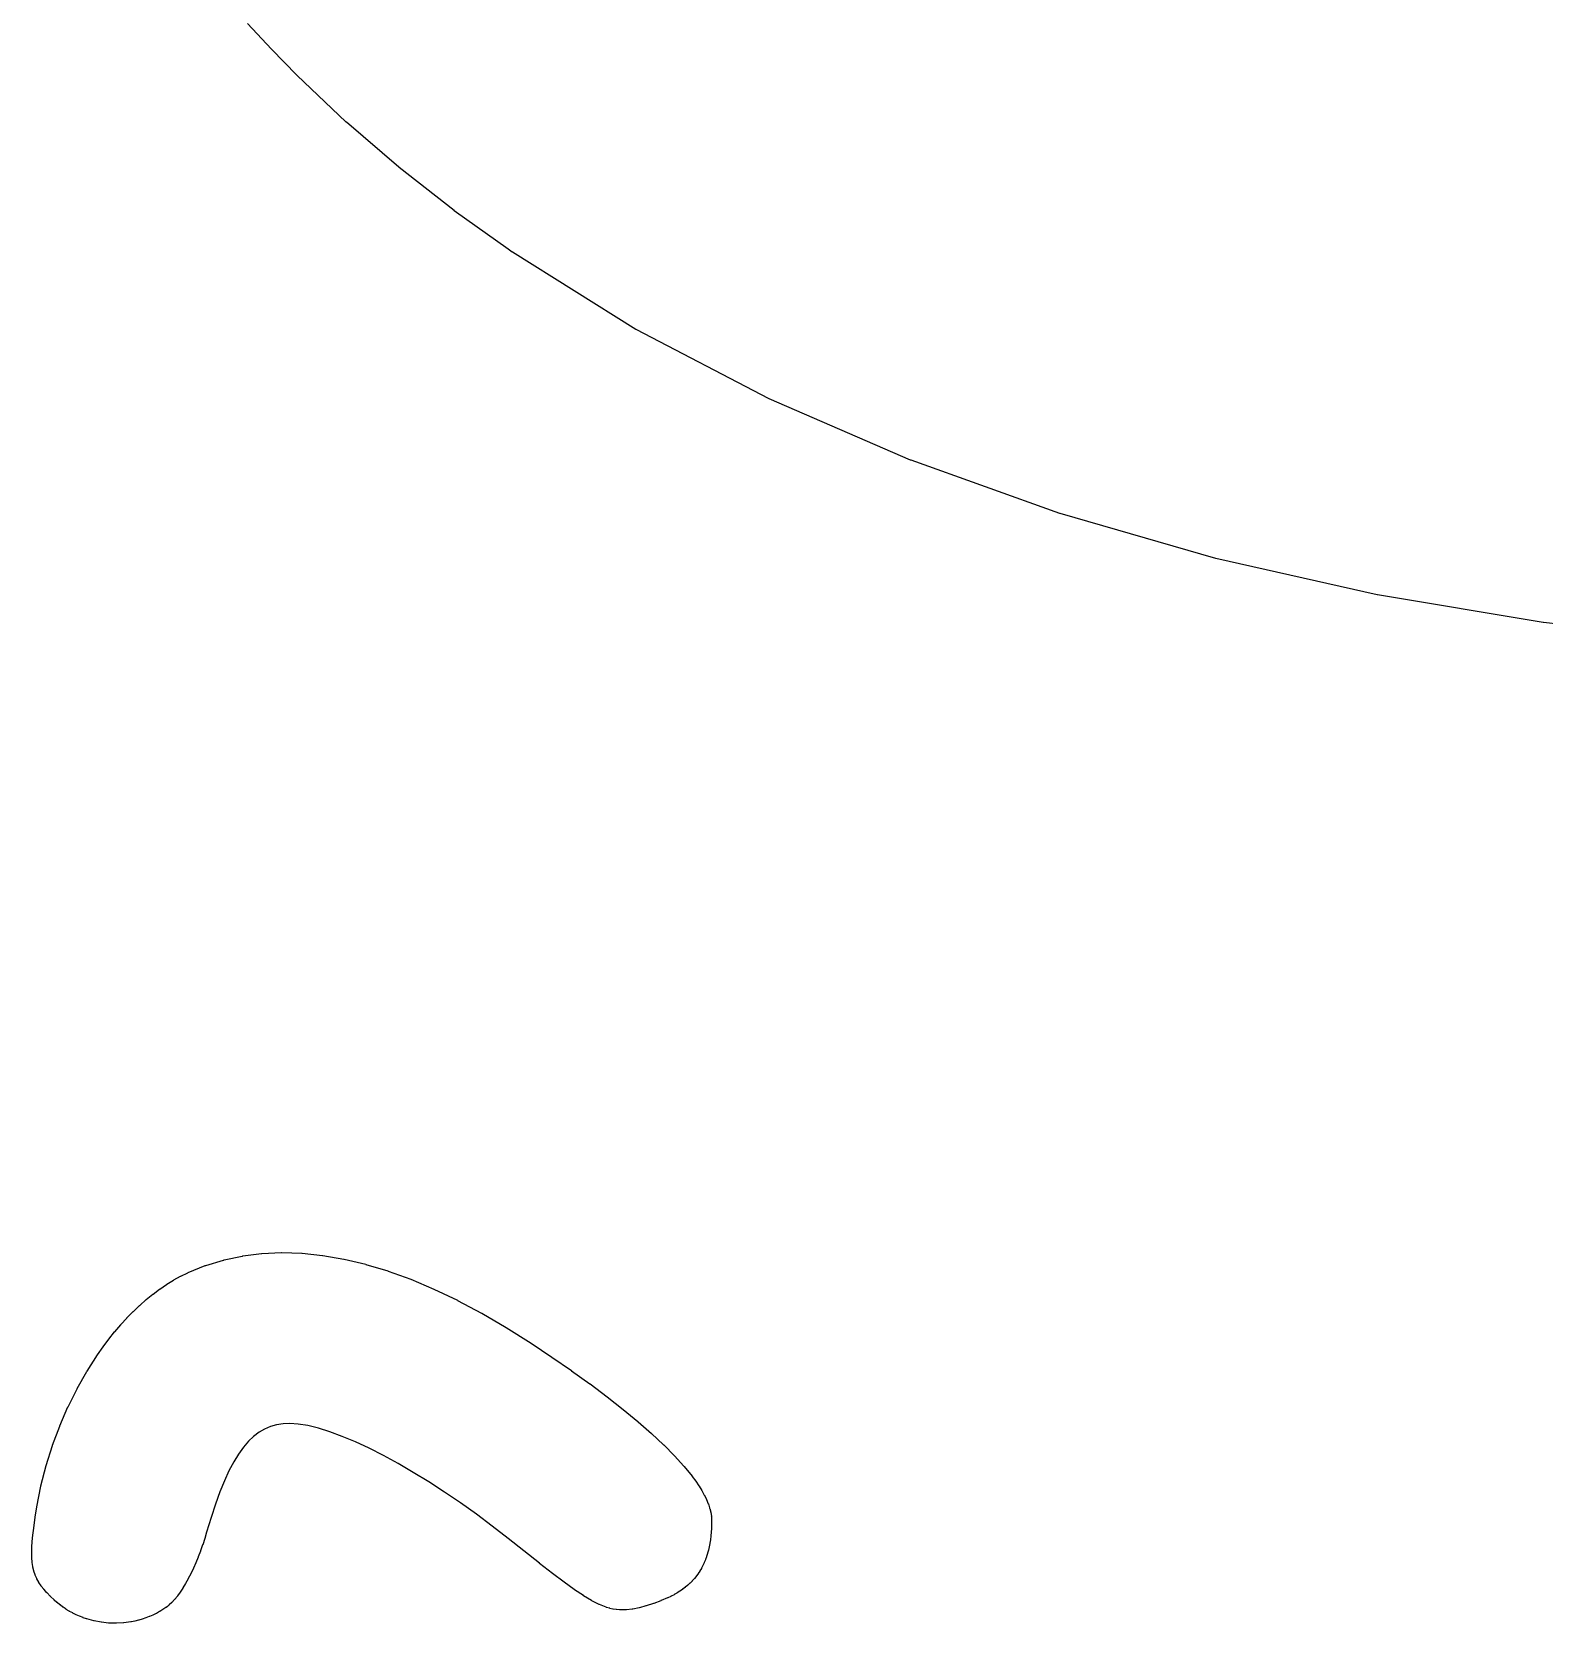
# Model space of a CAD drawing. Extents: x 67.7 to 95.6, y -145.3 to -52.9.
# Drawn here: x 80.455 to 81.669, y -62.095 to -60.817 of the extents above; entities that cross this region are included whole.
import ezdxf

# ---------------------------------------------------------------- set-up
doc = ezdxf.new("R2010")
doc.units = 0
doc.layers.add('BLACK', color=7, linetype='CONTINUOUS')

msp = doc.modelspace()

# ---------------------------------------------------------------- linework, layer by layer
at = {"layer": 'BLACK', "linetype": 'CONTINUOUS'}
for p, q in [((80.6475, -60.8309), (80.6283, -60.8103)), ((80.6476, -60.8309), (80.6475, -60.8309)), ((80.6476, -60.831), (80.6476, -60.8309)), ((80.668, -60.8518), (80.6476, -60.831)), ((80.6681, -60.8518), (80.668, -60.8518)), ((80.6681, -60.8519), (80.6681, -60.8518)), ((80.7077, -60.8896), (80.6681, -60.8519)), ((80.7078, -60.8896), (80.7077, -60.8896)), ((80.7079, -60.8897), (80.7078, -60.8896)), ((80.7499, -60.9259), (80.7079, -60.8897)), ((80.75, -60.9259), (80.7499, -60.9259)), ((80.75, -60.926), (80.75, -60.9259)), ((80.7943, -60.9607), (80.75, -60.926)), ((80.7944, -60.9607), (80.7943, -60.9607)), ((80.7944, -60.9608), (80.7944, -60.9607)), ((80.8377, -60.9917), (80.7944, -60.9608)), ((80.8409, -60.994), (80.8377, -60.9917)), ((80.841, -60.994), (80.8409, -60.994)), ((80.8411, -60.9941), (80.841, -60.994)), ((80.9401, -61.056), (80.8411, -60.9941)), ((80.9403, -61.056), (80.9401, -61.056)), ((80.9404, -61.0561), (80.9403, -61.056)), ((81.0471, -61.1117), (80.9404, -61.0561)), ((81.0472, -61.1117), (81.0471, -61.1117)), ((81.0473, -61.1118), (81.0472, -61.1117)), ((81.1608, -61.161), (81.0473, -61.1118)), ((81.1609, -61.161), (81.1608, -61.161)), ((81.1611, -61.1611), (81.1609, -61.161)), ((81.2806, -61.2038), (81.1611, -61.1611)), ((81.2807, -61.2038), (81.2806, -61.2038)), ((81.2808, -61.2039), (81.2807, -61.2038)), ((81.4057, -61.2399), (81.2808, -61.2039)), ((81.4058, -61.2399), (81.4057, -61.2399)), ((81.4059, -61.24), (81.4058, -61.2399)), ((81.5353, -61.2691), (81.4059, -61.24)), ((81.5355, -61.2691), (81.5353, -61.2691)), ((81.5356, -61.2692), (81.5355, -61.2691)), ((81.6687, -61.2914), (81.5356, -61.2692)), ((81.6688, -61.2913), (81.6687, -61.2914)), ((81.669, -61.2914), (81.6688, -61.2913)), ((81.8051, -61.3065), (81.669, -61.2914)), ((80.5948, -61.8076), (80.6091, -61.8033)), ((80.6091, -61.8033), (80.6093, -61.8033)), ((80.6093, -61.8033), (80.6095, -61.8032)), ((80.6095, -61.8032), (80.6242, -61.8001)), ((80.6242, -61.8001), (80.6244, -61.8001)), ((80.6244, -61.8001), (80.6245, -61.8)), ((80.6245, -61.8), (80.6397, -61.7981)), ((80.6397, -61.7981), (80.6399, -61.7981)), ((80.6399, -61.7981), (80.64, -61.798)), ((80.64, -61.798), (80.6556, -61.7973)), ((80.6556, -61.7973), (80.6558, -61.7974)), ((80.6558, -61.7974), (80.6559, -61.7973)), ((80.6559, -61.7973), (80.6719, -61.7978)), ((80.6719, -61.7978), (80.6721, -61.7979)), ((80.6721, -61.7979), (80.6722, -61.7978)), ((80.6722, -61.7978), (80.6887, -61.7996)), ((80.6887, -61.7996), (80.6888, -61.7996)), ((80.6888, -61.7996), (80.6889, -61.7996)), ((80.6889, -61.7996), (80.7058, -61.8025)), ((80.7058, -61.8025), (80.7059, -61.8026)), ((80.7059, -61.8026), (80.706, -61.8026)), ((80.706, -61.8026), (80.7233, -61.8067)), ((80.7233, -61.8067), (80.7234, -61.8068)), ((80.7234, -61.8068), (80.7235, -61.8068)), ((80.7235, -61.8068), (80.7411, -61.8121)), ((80.5635, -61.8228), (80.569, -61.8194)), ((80.569, -61.8194), (80.5691, -61.8194)), ((80.5691, -61.8193), (80.5746, -61.8163)), ((80.5691, -61.8194), (80.5691, -61.8193)), ((80.5746, -61.8163), (80.5747, -61.8163)), ((80.5747, -61.8163), (80.5748, -61.8162)), ((80.5748, -61.8162), (80.5804, -61.8135)), ((80.5804, -61.8135), (80.5805, -61.8135)), ((80.5805, -61.8135), (80.5807, -61.8133)), ((80.5807, -61.8133), (80.5945, -61.8078)), ((80.5945, -61.8078), (80.5947, -61.8078)), ((80.5947, -61.8078), (80.5948, -61.8076)), ((80.7411, -61.8121), (80.7412, -61.8122)), ((80.7412, -61.8122), (80.7413, -61.8122)), ((80.7413, -61.8122), (80.7594, -61.8188)), ((80.7594, -61.8188), (80.7594, -61.8188)), ((80.7594, -61.8188), (80.7595, -61.8188)), ((80.7595, -61.8188), (80.778, -61.8266)), ((80.5471, -61.835), (80.5524, -61.8307)), ((80.5524, -61.8307), (80.5525, -61.8306)), ((80.5524, -61.8307), (80.5524, -61.8307)), ((80.5525, -61.8306), (80.5578, -61.8267)), ((80.5578, -61.8267), (80.5579, -61.8266)), ((80.5579, -61.8266), (80.558, -61.8266)), ((80.558, -61.8266), (80.5633, -61.8229)), ((80.5633, -61.8229), (80.5634, -61.8229)), ((80.5634, -61.8229), (80.5635, -61.8228)), ((80.778, -61.8266), (80.778, -61.8267)), ((80.778, -61.8267), (80.7781, -61.8267)), ((80.7781, -61.8267), (80.7969, -61.8356)), ((80.5316, -61.8498), (80.5366, -61.8447)), ((80.5366, -61.8447), (80.5367, -61.8446)), ((80.5366, -61.8447), (80.5366, -61.8447)), ((80.5367, -61.8446), (80.5417, -61.8398)), ((80.5417, -61.8398), (80.5418, -61.8397)), ((80.5418, -61.8397), (80.547, -61.8351)), ((80.5418, -61.8397), (80.5418, -61.8397)), ((80.547, -61.8351), (80.5471, -61.8351)), ((80.5471, -61.8351), (80.5471, -61.835)), ((80.7969, -61.8356), (80.797, -61.8357)), ((80.797, -61.8357), (80.7971, -61.8357)), ((80.7971, -61.8357), (80.8163, -61.8459)), ((80.5218, -61.8609), (80.5266, -61.8553)), ((80.5266, -61.8552), (80.5315, -61.8499)), ((80.5266, -61.8553), (80.5266, -61.8552)), ((80.5266, -61.8553), (80.5266, -61.8553)), ((80.5315, -61.8499), (80.5316, -61.8498)), ((80.5316, -61.8498), (80.5316, -61.8498)), ((80.8163, -61.8459), (80.8163, -61.846)), ((80.8163, -61.846), (80.8164, -61.846)), ((80.8164, -61.846), (80.836, -61.8574)), ((80.836, -61.8574), (80.836, -61.8574)), ((80.836, -61.8574), (80.8361, -61.8574)), ((80.8361, -61.8574), (80.856, -61.87)), ((80.5125, -61.8729), (80.517, -61.8669)), ((80.517, -61.8669), (80.5171, -61.8669)), ((80.5171, -61.8668), (80.5217, -61.861)), ((80.5171, -61.8669), (80.5171, -61.8668)), ((80.5217, -61.861), (80.5218, -61.8609)), ((80.5218, -61.8609), (80.5218, -61.8609)), ((80.856, -61.87), (80.856, -61.8701)), ((80.856, -61.8701), (80.8561, -61.8701)), ((80.8561, -61.8701), (80.8727, -61.8812)), ((80.4995, -61.8925), (80.5079, -61.8794)), ((80.5079, -61.8794), (80.508, -61.8794)), ((80.508, -61.8793), (80.5124, -61.873)), ((80.508, -61.8794), (80.508, -61.8793)), ((80.5124, -61.873), (80.5125, -61.873)), ((80.5125, -61.873), (80.5125, -61.8729)), ((80.8727, -61.8812), (80.8728, -61.8812)), ((80.8728, -61.8812), (80.8728, -61.8812)), ((80.8728, -61.8812), (80.8885, -61.8921)), ((80.4916, -61.9065), (80.4994, -61.8927)), ((80.4994, -61.8927), (80.4995, -61.8926)), ((80.4995, -61.8926), (80.4995, -61.8925)), ((80.8885, -61.8921), (80.8885, -61.8921)), ((80.8885, -61.8921), (80.8886, -61.8922)), ((80.8886, -61.8922), (80.9033, -61.9028)), ((80.4843, -61.9212), (80.4915, -61.9067)), ((80.4915, -61.9067), (80.4916, -61.9066)), ((80.4916, -61.9066), (80.4916, -61.9065)), ((80.9033, -61.9028), (80.9034, -61.9028)), ((80.9034, -61.9028), (80.9034, -61.9028)), ((80.9034, -61.9028), (80.9172, -61.9132)), ((80.4777, -61.9364), (80.4842, -61.9213)), ((80.4842, -61.9213), (80.4843, -61.9213)), ((80.4843, -61.9213), (80.4843, -61.9212)), ((80.9172, -61.9132), (80.9172, -61.9132)), ((80.9172, -61.9132), (80.9172, -61.9132)), ((80.9172, -61.9132), (80.93, -61.9232)), ((80.6569, -61.9348), (80.6517, -61.9357)), ((80.6624, -61.9346), (80.6569, -61.9348)), ((80.6691, -61.935), (80.6624, -61.9346)), ((80.93, -61.9232), (80.93, -61.9233)), ((80.93, -61.9233), (80.9301, -61.9233)), ((80.9301, -61.9233), (80.9418, -61.933)), ((80.9418, -61.933), (80.9419, -61.9331)), ((80.9419, -61.9331), (80.9419, -61.9331)), ((80.9419, -61.9331), (80.9526, -61.9425)), ((80.4719, -61.9521), (80.4777, -61.9366)), ((80.4777, -61.9365), (80.4777, -61.9364)), ((80.4777, -61.9366), (80.4777, -61.9365)), ((80.6333, -61.9449), (80.6292, -61.9488)), ((80.6376, -61.9416), (80.6333, -61.9449)), ((80.6421, -61.939), (80.6376, -61.9416)), ((80.6468, -61.9371), (80.6421, -61.939)), ((80.6517, -61.9357), (80.6468, -61.9371)), ((80.6768, -61.9363), (80.6691, -61.935)), ((80.6853, -61.9384), (80.6768, -61.9363)), ((80.6945, -61.9413), (80.6853, -61.9384)), ((80.7044, -61.9449), (80.6945, -61.9413)), ((80.715, -61.9494), (80.7044, -61.9449)), ((80.9526, -61.9425), (80.9527, -61.9426)), ((80.9527, -61.9426), (80.9527, -61.9426)), ((80.9527, -61.9426), (80.9624, -61.9516)), ((80.4668, -61.9682), (80.4718, -61.9523)), ((80.4718, -61.9523), (80.4719, -61.9522)), ((80.4719, -61.9522), (80.4719, -61.9521)), ((80.6212, -61.9591), (80.6173, -61.9654)), ((80.6251, -61.9536), (80.6212, -61.9591)), ((80.6292, -61.9488), (80.6251, -61.9536)), ((80.726, -61.9545), (80.715, -61.9494)), ((80.7375, -61.9603), (80.726, -61.9545)), ((80.7494, -61.9667), (80.7375, -61.9603)), ((80.9624, -61.9516), (80.9624, -61.9517)), ((80.9624, -61.9517), (80.9625, -61.9517)), ((80.9625, -61.9517), (80.9711, -61.9604)), ((80.9711, -61.9604), (80.9712, -61.9605)), ((80.9712, -61.9605), (80.9712, -61.9605)), ((80.9712, -61.9605), (80.9787, -61.9688)), ((80.4625, -61.9847), (80.4667, -61.9684)), ((80.4667, -61.9684), (80.4668, -61.9683)), ((80.4668, -61.9683), (80.4668, -61.9682)), ((80.6135, -61.9725), (80.6098, -61.9806)), ((80.6173, -61.9654), (80.6135, -61.9725)), ((80.7615, -61.9738), (80.7494, -61.9667)), ((80.9787, -61.9688), (80.9788, -61.9689)), ((80.9788, -61.9689), (80.9789, -61.969)), ((80.9789, -61.969), (80.9853, -61.9769)), ((80.4607, -61.9931), (80.4625, -61.9849)), ((80.4625, -61.9848), (80.4625, -61.9847)), ((80.4625, -61.9849), (80.4625, -61.9848)), ((80.6098, -61.9806), (80.6062, -61.9895)), ((80.774, -61.9814), (80.7615, -61.9738)), ((80.7866, -61.9896), (80.774, -61.9814)), ((80.9853, -61.9769), (80.9853, -61.977)), ((80.9853, -61.977), (80.9854, -61.977)), ((80.9854, -61.977), (80.9882, -61.9808)), ((80.9882, -61.9808), (80.9882, -61.9809)), ((80.9882, -61.9809), (80.9883, -61.981)), ((80.9883, -61.981), (80.9908, -61.9846)), ((80.9908, -61.9846), (80.9908, -61.9847)), ((80.9908, -61.9847), (80.9909, -61.9848)), ((80.9909, -61.9848), (80.9931, -61.9883)), ((80.4591, -62.0015), (80.4607, -61.9932)), ((80.4607, -61.9932), (80.4607, -61.9931)), ((80.4607, -61.9932), (80.4607, -61.9932)), ((80.6062, -61.9895), (80.6026, -61.9993)), ((80.7994, -61.9982), (80.7866, -61.9896)), ((80.8121, -62.0073), (80.7994, -61.9982)), ((80.9931, -61.9883), (80.9931, -61.9885)), ((80.9931, -61.9885), (80.9932, -61.9885)), ((80.9932, -61.9885), (80.9951, -61.992)), ((80.9951, -61.992), (80.9951, -61.9921)), ((80.9951, -61.9921), (80.9952, -61.9922)), ((80.9952, -61.9922), (80.9968, -61.9955)), ((80.9968, -61.9955), (80.9968, -61.9956)), ((80.9968, -61.9956), (80.9969, -61.9957)), ((80.9969, -61.9957), (80.9983, -61.999)), ((80.4567, -62.0184), (80.4578, -62.01)), ((80.4578, -62.0099), (80.4591, -62.0016)), ((80.4578, -62.01), (80.4578, -62.0099)), ((80.4578, -62.01), (80.4578, -62.01)), ((80.4591, -62.0016), (80.4591, -62.0015)), ((80.4591, -62.0016), (80.4591, -62.0016)), ((80.5991, -62.01), (80.5955, -62.0218)), ((80.6026, -61.9993), (80.5991, -62.01)), ((80.8249, -62.0169), (80.8121, -62.0073)), ((80.9983, -61.999), (80.9983, -61.9991)), ((80.9983, -61.9991), (80.9984, -61.9992)), ((80.9984, -61.9992), (80.9994, -62.0023)), ((80.9994, -62.0023), (80.9994, -62.0025)), ((80.9994, -62.0025), (80.9995, -62.0027)), ((80.9995, -62.0027), (81.0003, -62.0057)), ((81.0003, -62.0057), (81.0002, -62.0058)), ((81.0002, -62.0058), (81.0003, -62.006)), ((81.0003, -62.006), (81.0008, -62.0089)), ((81.0008, -62.0089), (81.0007, -62.0091)), ((81.0007, -62.0091), (81.0008, -62.0093)), ((81.0008, -62.0093), (81.001, -62.012)), ((80.4556, -62.0292), (80.456, -62.0241)), ((80.456, -62.0241), (80.4561, -62.0241)), ((80.4561, -62.0241), (80.4567, -62.0185)), ((80.4561, -62.0241), (80.4561, -62.0241)), ((80.4567, -62.0185), (80.4567, -62.0184)), ((80.4567, -62.0185), (80.4567, -62.0185)), ((80.5955, -62.0218), (80.594, -62.0269)), ((80.5955, -62.0218), (80.5955, -62.0218)), ((80.5955, -62.0218), (80.5955, -62.0218)), ((80.8376, -62.0268), (80.8249, -62.0169)), ((81.0008, -62.0189), (81.0004, -62.0248)), ((81.001, -62.0123), (81.0008, -62.0187)), ((81.0008, -62.0187), (81.0008, -62.0188)), ((81.0008, -62.0188), (81.0008, -62.0189)), ((81.001, -62.012), (81.0009, -62.0122)), ((81.0009, -62.0122), (81.001, -62.0123)), ((80.4552, -62.0382), (80.4553, -62.034)), ((80.4553, -62.0339), (80.4556, -62.0293)), ((80.4553, -62.034), (80.4553, -62.0339)), ((80.4553, -62.034), (80.4553, -62.034)), ((80.4556, -62.0293), (80.4556, -62.0292)), ((80.4556, -62.0292), (80.4556, -62.0292)), ((80.5906, -62.037), (80.5888, -62.0417)), ((80.5923, -62.0321), (80.5906, -62.0369)), ((80.5906, -62.0369), (80.5906, -62.037)), ((80.5906, -62.037), (80.5906, -62.037)), ((80.5924, -62.032), (80.5923, -62.032)), ((80.5923, -62.032), (80.5923, -62.0321)), ((80.594, -62.027), (80.5924, -62.032)), ((80.594, -62.0269), (80.594, -62.0269)), ((80.594, -62.0269), (80.594, -62.027)), ((80.8627, -62.0468), (80.8376, -62.0268)), ((80.8376, -62.0268), (80.8376, -62.0268)), ((80.9984, -62.0364), (80.9978, -62.0388)), ((80.9985, -62.0362), (80.9984, -62.0363)), ((80.9984, -62.0363), (80.9984, -62.0364)), ((80.999, -62.0336), (80.9985, -62.0362)), ((80.9991, -62.0335), (80.999, -62.0336)), ((80.999, -62.0336), (80.999, -62.0336)), ((80.9996, -62.0308), (80.9991, -62.0335)), ((80.9996, -62.0307), (80.9995, -62.0308)), ((80.9995, -62.0308), (80.9996, -62.0308)), ((81, -62.028), (80.9996, -62.0307)), ((81.0004, -62.025), (81, -62.0278)), ((81, -62.0278), (81, -62.0279)), ((81, -62.0279), (81, -62.028)), ((81.0004, -62.0248), (81.0003, -62.0249)), ((81.0003, -62.0249), (81.0004, -62.025)), ((80.4552, -62.0383), (80.4552, -62.0382)), ((80.4552, -62.0384), (80.4552, -62.0383)), ((80.4552, -62.0423), (80.4552, -62.0384)), ((80.4553, -62.0424), (80.4552, -62.0423)), ((80.4552, -62.0425), (80.4553, -62.0424)), ((80.4555, -62.046), (80.4552, -62.0425)), ((80.4556, -62.0461), (80.4555, -62.046)), ((80.4555, -62.0463), (80.4556, -62.0461)), ((80.456, -62.0495), (80.4555, -62.0463)), ((80.4561, -62.0497), (80.456, -62.0495)), ((80.4561, -62.0499), (80.4561, -62.0497)), ((80.4568, -62.0529), (80.4561, -62.0499)), ((80.5868, -62.0465), (80.5849, -62.0508)), ((80.5869, -62.0464), (80.5868, -62.0464)), ((80.5868, -62.0464), (80.5868, -62.0465)), ((80.5887, -62.0418), (80.5869, -62.0464)), ((80.5888, -62.0417), (80.5887, -62.0418)), ((80.5887, -62.0418), (80.5887, -62.0418)), ((80.8628, -62.0468), (80.8627, -62.0468)), ((80.8628, -62.0469), (80.8628, -62.0468)), ((80.8732, -62.055), (80.8628, -62.0469)), ((80.994, -62.0487), (80.9929, -62.0508)), ((80.995, -62.0464), (80.994, -62.0486)), ((80.994, -62.0486), (80.994, -62.0486)), ((80.994, -62.0486), (80.994, -62.0487)), ((80.9951, -62.0463), (80.995, -62.0463)), ((80.995, -62.0463), (80.995, -62.0464)), ((80.996, -62.044), (80.9951, -62.0463)), ((80.9961, -62.0439), (80.996, -62.0439)), ((80.996, -62.0439), (80.996, -62.044)), ((80.9969, -62.0415), (80.9961, -62.0439)), ((80.997, -62.0414), (80.9969, -62.0415)), ((80.9969, -62.0415), (80.9969, -62.0415)), ((80.9977, -62.039), (80.997, -62.0414)), ((80.9978, -62.0388), (80.9977, -62.0389)), ((80.9977, -62.0389), (80.9977, -62.039)), ((80.4569, -62.053), (80.4568, -62.0529)), ((80.4569, -62.0532), (80.4569, -62.053)), ((80.4578, -62.0561), (80.4569, -62.0532)), ((80.4579, -62.0562), (80.4578, -62.0561)), ((80.4579, -62.0564), (80.4579, -62.0562)), ((80.4591, -62.0591), (80.4579, -62.0564)), ((80.4593, -62.0592), (80.4591, -62.0591)), ((80.4593, -62.0594), (80.4593, -62.0592)), ((80.4607, -62.062), (80.4593, -62.0594)), ((80.4609, -62.0622), (80.4607, -62.062)), ((80.4609, -62.0623), (80.4609, -62.0622)), ((80.4626, -62.0649), (80.4609, -62.0623)), ((80.5807, -62.0592), (80.5787, -62.063)), ((80.5808, -62.0591), (80.5807, -62.0592)), ((80.5807, -62.0592), (80.5807, -62.0592)), ((80.5828, -62.0552), (80.5808, -62.0591)), ((80.5829, -62.0551), (80.5828, -62.0551)), ((80.5828, -62.0551), (80.5828, -62.0552)), ((80.5849, -62.0509), (80.5829, -62.0551)), ((80.5849, -62.0508), (80.5849, -62.0509)), ((80.5849, -62.0509), (80.5849, -62.0509)), ((80.8733, -62.055), (80.8732, -62.055)), ((80.8732, -62.055), (80.8732, -62.055)), ((80.8825, -62.062), (80.8733, -62.055)), ((80.8907, -62.0679), (80.8825, -62.062)), ((80.8825, -62.062), (80.8825, -62.062)), ((80.8825, -62.062), (80.8825, -62.062)), ((80.9837, -62.0627), (80.9836, -62.0628)), ((80.9853, -62.0611), (80.9837, -62.0627)), ((80.9854, -62.061), (80.9853, -62.0611)), ((80.9855, -62.0609), (80.9854, -62.061)), ((80.987, -62.0592), (80.9855, -62.0609)), ((80.9871, -62.0591), (80.987, -62.0592)), ((80.9872, -62.0591), (80.9871, -62.0591)), ((80.9886, -62.0573), (80.9872, -62.0591)), ((80.9887, -62.0571), (80.9886, -62.0572)), ((80.9886, -62.0572), (80.9886, -62.0573)), ((80.9901, -62.0553), (80.9887, -62.0571)), ((80.9902, -62.0551), (80.9901, -62.0552)), ((80.9901, -62.0552), (80.9901, -62.0553)), ((80.9915, -62.0532), (80.9902, -62.0551)), ((80.9916, -62.053), (80.9915, -62.0531)), ((80.9915, -62.0531), (80.9915, -62.0532)), ((80.9928, -62.051), (80.9916, -62.053)), ((80.9929, -62.0508), (80.9928, -62.0509)), ((80.9928, -62.0509), (80.9928, -62.051)), ((80.4628, -62.065), (80.4626, -62.0649)), ((80.4628, -62.0651), (80.4628, -62.065)), ((80.4648, -62.0677), (80.4628, -62.0651)), ((80.4649, -62.0678), (80.4648, -62.0677)), ((80.465, -62.0679), (80.4649, -62.0678)), ((80.4673, -62.0705), (80.465, -62.0679)), ((80.4674, -62.0705), (80.4673, -62.0705)), ((80.4674, -62.0706), (80.4674, -62.0705)), ((80.47, -62.0733), (80.4674, -62.0706)), ((80.4701, -62.0733), (80.47, -62.0733)), ((80.4701, -62.0734), (80.4701, -62.0733)), ((80.4731, -62.0762), (80.4701, -62.0734)), ((80.5721, -62.0731), (80.57, -62.0757)), ((80.5722, -62.0729), (80.5721, -62.073)), ((80.5721, -62.073), (80.5721, -62.0731)), ((80.5743, -62.07), (80.5722, -62.0729)), ((80.5744, -62.0699), (80.5743, -62.0699)), ((80.5743, -62.0699), (80.5743, -62.07)), ((80.5765, -62.0667), (80.5744, -62.0699)), ((80.5786, -62.0631), (80.5765, -62.0665)), ((80.5765, -62.0665), (80.5765, -62.0666)), ((80.5765, -62.0666), (80.5765, -62.0667)), ((80.5787, -62.063), (80.5786, -62.063)), ((80.5786, -62.063), (80.5786, -62.0631)), ((80.8908, -62.0679), (80.8907, -62.0679)), ((80.8908, -62.068), (80.8908, -62.0679)), ((80.898, -62.0728), (80.8908, -62.068)), ((80.8981, -62.0728), (80.898, -62.0728)), ((80.8982, -62.0729), (80.8981, -62.0728)), ((80.9046, -62.0767), (80.8982, -62.0729)), ((80.9657, -62.0746), (80.9604, -62.0768)), ((80.9658, -62.0745), (80.9657, -62.0745)), ((80.9657, -62.0745), (80.9657, -62.0746)), ((80.9683, -62.0734), (80.9658, -62.0745)), ((80.9684, -62.0733), (80.9683, -62.0733)), ((80.9683, -62.0733), (80.9683, -62.0734)), ((80.9708, -62.0721), (80.9684, -62.0733)), ((80.9709, -62.072), (80.9708, -62.072)), ((80.9708, -62.072), (80.9708, -62.0721)), ((80.9731, -62.0707), (80.9709, -62.072)), ((80.9732, -62.0706), (80.9731, -62.0707)), ((80.9733, -62.0706), (80.9732, -62.0706)), ((80.9754, -62.0693), (80.9733, -62.0706)), ((80.9755, -62.0692), (80.9754, -62.0693)), ((80.9756, -62.0692), (80.9755, -62.0692)), ((80.9776, -62.0678), (80.9756, -62.0692)), ((80.9777, -62.0677), (80.9776, -62.0678)), ((80.9797, -62.0662), (80.9777, -62.0677)), ((80.9777, -62.0677), (80.9777, -62.0677)), ((80.9798, -62.0661), (80.9797, -62.0661)), ((80.9797, -62.0661), (80.9797, -62.0662)), ((80.9817, -62.0646), (80.9798, -62.0661)), ((80.9818, -62.0644), (80.9817, -62.0645)), ((80.9817, -62.0645), (80.9817, -62.0646)), ((80.9836, -62.0629), (80.9818, -62.0644)), ((80.9836, -62.0628), (80.9836, -62.0629)), ((80.4732, -62.0762), (80.4731, -62.0762)), ((80.4732, -62.0763), (80.4732, -62.0762)), ((80.4754, -62.0782), (80.4732, -62.0763)), ((80.4754, -62.0783), (80.4754, -62.0782)), ((80.4755, -62.0784), (80.4754, -62.0783)), ((80.4777, -62.0802), (80.4755, -62.0784)), ((80.4778, -62.0802), (80.4777, -62.0802)), ((80.4779, -62.0803), (80.4778, -62.0802)), ((80.4802, -62.082), (80.4779, -62.0803)), ((80.4803, -62.082), (80.4802, -62.082)), ((80.4803, -62.0821), (80.4803, -62.082)), ((80.4827, -62.0837), (80.4803, -62.0821)), ((80.4828, -62.0837), (80.4827, -62.0837)), ((80.4829, -62.0838), (80.4828, -62.0837)), ((80.4853, -62.0853), (80.4829, -62.0838)), ((80.4854, -62.0853), (80.4853, -62.0853)), ((80.4855, -62.0854), (80.4854, -62.0853)), ((80.488, -62.0867), (80.4855, -62.0854)), ((80.4881, -62.0868), (80.488, -62.0867)), ((80.4907, -62.0881), (80.4881, -62.0868)), ((80.4881, -62.0868), (80.4881, -62.0868)), ((80.4908, -62.0881), (80.4907, -62.0881)), ((80.4909, -62.0882), (80.4908, -62.0881)), ((80.4935, -62.0893), (80.4909, -62.0882)), ((80.555, -62.0871), (80.5524, -62.0884)), ((80.5551, -62.087), (80.555, -62.0871)), ((80.5552, -62.087), (80.5551, -62.087)), ((80.5577, -62.0856), (80.5552, -62.087)), ((80.5578, -62.0856), (80.5577, -62.0856)), ((80.5579, -62.0855), (80.5578, -62.0856)), ((80.5604, -62.084), (80.5579, -62.0855)), ((80.5605, -62.0839), (80.5604, -62.084)), ((80.5604, -62.084), (80.5604, -62.084)), ((80.5629, -62.0823), (80.5605, -62.0839)), ((80.563, -62.0822), (80.5629, -62.0823)), ((80.5631, -62.0822), (80.563, -62.0822)), ((80.5641, -62.0815), (80.5631, -62.0822)), ((80.5642, -62.0814), (80.5641, -62.0815)), ((80.5643, -62.0813), (80.5642, -62.0814)), ((80.5653, -62.0805), (80.5643, -62.0813)), ((80.5654, -62.0804), (80.5653, -62.0805)), ((80.5655, -62.0803), (80.5654, -62.0804)), ((80.5675, -62.0784), (80.5655, -62.0803)), ((80.5676, -62.0782), (80.5675, -62.0784)), ((80.5677, -62.0782), (80.5676, -62.0782)), ((80.5698, -62.0759), (80.5677, -62.0782)), ((80.5699, -62.0758), (80.5698, -62.0759)), ((80.57, -62.0757), (80.5699, -62.0758)), ((80.9047, -62.0767), (80.9046, -62.0767)), ((80.9048, -62.0769), (80.9047, -62.0767)), ((80.9106, -62.0798), (80.9048, -62.0769)), ((80.9108, -62.0798), (80.9106, -62.0798)), ((80.9109, -62.0799), (80.9108, -62.0798)), ((80.9162, -62.082), (80.9109, -62.0799)), ((80.9164, -62.082), (80.9162, -62.082)), ((80.9166, -62.0822), (80.9164, -62.082)), ((80.9191, -62.0829), (80.9166, -62.0822)), ((80.9192, -62.0829), (80.9191, -62.0829)), ((80.9193, -62.083), (80.9192, -62.0829)), ((80.9217, -62.0836), (80.9193, -62.083)), ((80.9219, -62.0835), (80.9217, -62.0836)), ((80.922, -62.0836), (80.9219, -62.0835)), ((80.9244, -62.084), (80.922, -62.0836)), ((80.9245, -62.084), (80.9244, -62.084)), ((80.9247, -62.084), (80.9245, -62.084)), ((80.927, -62.0843), (80.9247, -62.084)), ((80.9272, -62.0842), (80.927, -62.0843)), ((80.9274, -62.0843), (80.9272, -62.0842)), ((80.9321, -62.0843), (80.9274, -62.0843)), ((80.9323, -62.0842), (80.9321, -62.0843)), ((80.9326, -62.0843), (80.9323, -62.0842)), ((80.9373, -62.0837), (80.9326, -62.0843)), ((80.9375, -62.0836), (80.9373, -62.0837)), ((80.9377, -62.0836), (80.9375, -62.0836)), ((80.9427, -62.0825), (80.9377, -62.0836)), ((80.9428, -62.0824), (80.9427, -62.0825)), ((80.943, -62.0825), (80.9428, -62.0824)), ((80.9483, -62.0809), (80.943, -62.0825)), ((80.9484, -62.0809), (80.9483, -62.0809)), ((80.9485, -62.0809), (80.9484, -62.0809)), ((80.9544, -62.079), (80.9485, -62.0809)), ((80.9545, -62.079), (80.9544, -62.079)), ((80.9602, -62.0769), (80.9545, -62.079)), ((80.9545, -62.079), (80.9545, -62.079)), ((80.9603, -62.0768), (80.9602, -62.0769)), ((80.9604, -62.0768), (80.9603, -62.0768)), ((80.4936, -62.0893), (80.4935, -62.0893)), ((80.4936, -62.0894), (80.4936, -62.0893)), ((80.4963, -62.0904), (80.4936, -62.0894)), ((80.4964, -62.0904), (80.4963, -62.0904)), ((80.4964, -62.0905), (80.4964, -62.0904)), ((80.4991, -62.0914), (80.4964, -62.0905)), ((80.4993, -62.0914), (80.4991, -62.0914)), ((80.4994, -62.0915), (80.4993, -62.0914)), ((80.5049, -62.093), (80.4994, -62.0915)), ((80.505, -62.093), (80.5049, -62.093)), ((80.5052, -62.0931), (80.505, -62.093)), ((80.5108, -62.0941), (80.5052, -62.0931)), ((80.5109, -62.0941), (80.5108, -62.0941)), ((80.5111, -62.0942), (80.5109, -62.0941)), ((80.5168, -62.0948), (80.5111, -62.0942)), ((80.5169, -62.0947), (80.5168, -62.0948)), ((80.5171, -62.0948), (80.5169, -62.0947)), ((80.5228, -62.0949), (80.5171, -62.0948)), ((80.523, -62.0949), (80.5228, -62.0949)), ((80.5231, -62.0949), (80.523, -62.0949)), ((80.5288, -62.0946), (80.5231, -62.0949)), ((80.529, -62.0946), (80.5288, -62.0946)), ((80.5292, -62.0946), (80.529, -62.0946)), ((80.5348, -62.0938), (80.5292, -62.0946)), ((80.5349, -62.0938), (80.5348, -62.0938)), ((80.5351, -62.0938), (80.5349, -62.0938)), ((80.5379, -62.0932), (80.5351, -62.0938)), ((80.538, -62.0932), (80.5379, -62.0932)), ((80.5379, -62.0932), (80.5379, -62.0932)), ((80.5408, -62.0925), (80.538, -62.0932)), ((80.5409, -62.0925), (80.5408, -62.0925)), ((80.541, -62.0925), (80.5409, -62.0925)), ((80.5437, -62.0917), (80.541, -62.0925)), ((80.5438, -62.0916), (80.5437, -62.0917)), ((80.5439, -62.0916), (80.5438, -62.0916)), ((80.5466, -62.0907), (80.5439, -62.0916)), ((80.5467, -62.0907), (80.5466, -62.0907)), ((80.5468, -62.0907), (80.5467, -62.0907)), ((80.5495, -62.0896), (80.5468, -62.0907)), ((80.5496, -62.0896), (80.5495, -62.0896)), ((80.5495, -62.0896), (80.5495, -62.0896)), ((80.5523, -62.0884), (80.5496, -62.0896)), ((80.5524, -62.0884), (80.5523, -62.0884)), ((80.5523, -62.0884), (80.5523, -62.0884))]:
    msp.add_line(p, q, dxfattribs=at)

doc.saveas('drawing.dxf')
